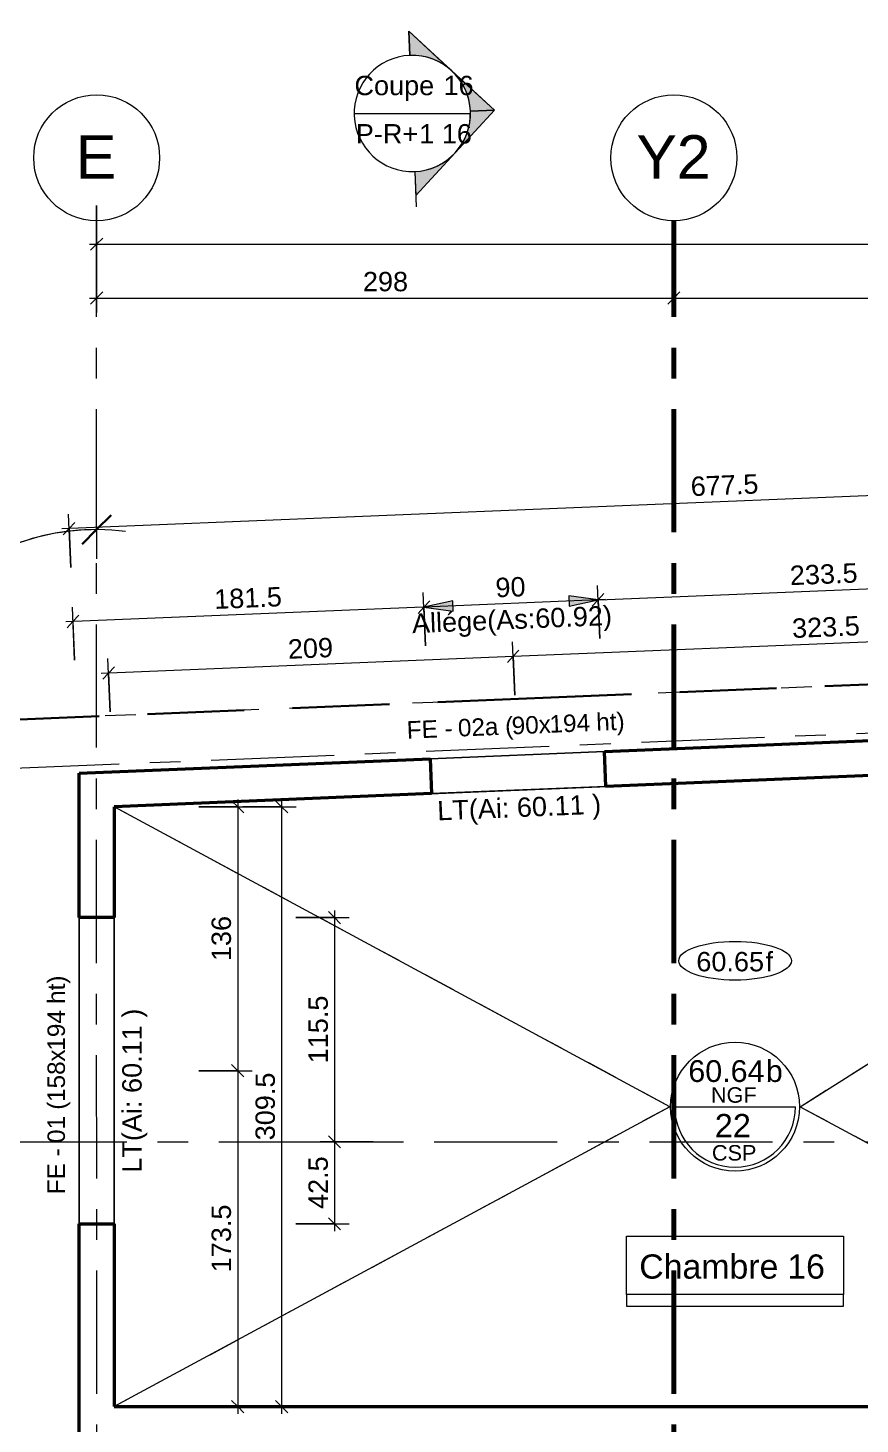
# Model space of a CAD drawing. Header units: metres. Extents: x 399 to 3028, y -427 to 863.
# Drawn here: x 433.79 to 438.08, y -386.38 to -379.18 of the extents above; entities that cross this region are included whole.
import ezdxf

# ---------------------------------------------------------------- set-up
doc = ezdxf.new("R2010")
doc.units = ezdxf.units.M
for name, pattern in [('Double tiret', [2.75, 1, -0.25, 0.5, -0.25, 0.5, -0.25]), ('Ligne de quadrillage', [1.11125, 0.635, -0.15875, 0.15875, -0.15875]), ('Tiret', [0.3175, 0.15875, -0.15875])]:
    doc.linetypes.add(name, pattern=pattern)
for name, color, linetype, lineweight in [('A-ANNO-DIMS', 211, 'Continuous', 9), ('A-ANNO-DIMS-50', 211, 'Continuous', 9), ('A-DETL', 90, 'Continuous', 18), ('A-DETL-GENF', 92, 'Continuous', 18), ('A-FLOR', 192, 'Continuous', 18), ('A-GLAZ-IDEN', 152, 'Continuous', 18), ('A-WALL', 113, 'Continuous', 18), ('G-ANNO-DIMS', 111, 'Continuous', 9), ('G-ANNO-SYMB', 111, 'Continuous', 9), ('G-ANNO-TEXT', 231, 'Continuous', 9), ('L-SITE', 91, 'Double tiret', 35), ('S-FLOR-SYMB', 171, 'Continuous', 9), ('S-GRID', 1, 'Continuous', 9), ('S-GRID-IDEN', 1, 'Continuous', 9)]:
    doc.layers.add(name, color=color, linetype=linetype, lineweight=lineweight)
doc.styles.add('Arial', font='arial.ttf', dxfattribs={"height": 0.1})
doc.styles.add('Arial_10', font='arial.ttf', dxfattribs={"height": 0.12})
doc.styles.add('Arial_11', font='arial.ttf', dxfattribs={"height": 0.125})
doc.styles.add('Arial_12', font='arial.ttf', dxfattribs={"height": 0.15})
doc.styles.add('Arial_6', font='arial.ttf', dxfattribs={"height": 0.09})
doc.styles.add('Arial_7', font='arial.ttf', dxfattribs={"height": 0.225})
doc.styles.add('Arial_8', font='arial.ttf', dxfattribs={"height": 0.0016})
doc.styles.add('Arial_9', font='arial.ttf', dxfattribs={"height": 0.1125})
doc.dimstyles.new('AES-_COTATION_1_50', dxfattribs={"dimscale": 0.3048, "dimtxt": 0.102026, "dimasz": 0.205052, "dimexe": 0.246063, "dimexo": 0.0625, "dimgap": 0.016404, "dimtad": 1, "dimdec": 1, "dimlfac": 100, "dimrnd": 0.5, "dimdsep": 46, "dimtxsty": 'Arial', "dimblk1": 'OBLIQUE', "dimblk2": 'OBLIQUE', "dimsah": 1, "dimcen": 0.09, "dimdle": 0.123031, "dimazin": 0, "dimtfac": 1, "dimtdec": 4, "dimtix": 1, "dimtmove": 0, "dimatfit": 3, "dimfxl": 0.656168, "dimfxlon": 1, "dimtvp": 1, "dimtolj": 1, "dimtzin": 0, "dimarcsym": 2})
doc.dimstyles.new('AES-_COTATION_1_50_2', dxfattribs={"dimscale": 0.3048, "dimtxt": 0.102026, "dimasz": 0.205052, "dimexe": 0.246063, "dimexo": 0.0625, "dimgap": 0.016404, "dimtad": 1, "dimdec": 1, "dimlfac": 100, "dimrnd": 0.5, "dimdsep": 46, "dimtxsty": 'Arial', "dimblk1": 'OBLIQUE', "dimblk2": 'OBLIQUE', "dimsah": 1, "dimcen": 0.09, "dimdle": 0.123031, "dimazin": 0, "dimtfac": 1, "dimtdec": 4, "dimtix": 1, "dimtmove": 0, "dimatfit": 3, "dimfxl": 0.656168, "dimfxlon": 1, "dimtvp": 1, "dimtolj": 1, "dimtzin": 0, "dimarcsym": 2})
doc.dimstyles.new('AES-_COTATION_1_50_3', dxfattribs={"dimscale": 0.3048, "dimtxt": 0.102026, "dimasz": 0.205052, "dimexe": 0.246063, "dimexo": 0.0625, "dimgap": 0.016404, "dimtad": 1, "dimdec": 1, "dimlfac": 100, "dimrnd": 0.5, "dimdsep": 46, "dimtxsty": 'Arial', "dimblk1": 'OBLIQUE', "dimblk2": 'OBLIQUE', "dimsah": 1, "dimcen": 0.09, "dimdle": 0.123031, "dimazin": 0, "dimtfac": 1, "dimtdec": 4, "dimtix": 1, "dimtmove": 0, "dimatfit": 3, "dimfxl": 0.656168, "dimfxlon": 1, "dimtvp": 1, "dimtolj": 1, "dimtzin": 0, "dimarcsym": 2})
doc.dimstyles.new('AES-_COTATION_Allège_1_50', dxfattribs={"dimscale": 0.3048, "dimtxt": 0.102026, "dimasz": 0.492126, "dimexe": 0.246063, "dimexo": 0.0625, "dimgap": 0.016404, "dimtad": 1, "dimdec": 1, "dimlfac": 100, "dimrnd": 0.5, "dimdsep": 46, "dimtxsty": 'Arial', "dimsah": 1, "dimcen": 0.09, "dimdle": 0.123031, "dimazin": 0, "dimtfac": 1, "dimtdec": 4, "dimtix": 1, "dimtmove": 0, "dimatfit": 3, "dimfxl": 0.656168, "dimfxlon": 1, "dimtvp": 1, "dimtolj": 1, "dimtzin": 0, "dimarcsym": 2})
doc.dimstyles.new('Angular_-_3mm_Arial_9', dxfattribs={"dimscale": 0.3048, "dimtxt": 0.153039, "dimasz": 0.492126, "dimexe": 0.492126, "dimexo": 0.328084, "dimgap": 0.287073, "dimtad": 1, "dimrnd": 0.01, "dimzin": 0, "dimdsep": 46, "dimtxsty": 'Arial_12', "dimblk1": 'OBLIQUE', "dimblk2": 'OBLIQUE', "dimsah": 1, "dimcen": 0.09, "dimdle": 0.492126, "dimadec": 1, "dimazin": 0, "dimtfac": 1, "dimtdec": 4, "dimtix": 1, "dimtmove": 0, "dimatfit": 3, "dimfxl": 1, "dimtvp": 1, "dimtfill": 1, "dimtolj": 1, "dimtzin": 0, "dimarcsym": 2})

# ---------------------------------------------------------------- blocks, each defined once
blk = doc.blocks.new('Family - ___-883270-AES_EXE_BET_TZ_R_1_COF_0100-Plan coffrage PH R_1 Diffusion')
at = {"layer": 'A-DETL', "linetype": 'Tiret'}
blk.add_line((506.4718, -331.0937), (441.0484, -340.5755), dxfattribs=at)
at = {"layer": 'L-SITE'}
blk.add_line((506.4718, -331.0937), (441.0484, -340.5755), dxfattribs=at)
blk = doc.blocks.new('Quadrillage - M_Extrémité de la ligne de quadrillage - Cercle-214440-AES_EXE_BET_TZ_R_1_COF_0100-Plan coffrage PH R_1 Diffusion')
at = {"layer": 'S-GRID-IDEN'}
blk.add_circle((0, 0), 0.0065, dxfattribs=at)
blk = doc.blocks.new('AES-Etiquette Dalle CSP brut vide - Dalle bidirectionnelle-1792959-AES_EXE_BET_TZ_R_1_COF_0100-Plan coffrage PH R_1 Diffusion')
at = {"layer": 'S-FLOR-SYMB'}
blk.add_line((-0.00624, 0), (0.00624, 0), dxfattribs=at)
blk.add_circle((0, 0), 0.00665, dxfattribs=at)
blk.add_arc((0, 0), 0.00624, 180, 360, dxfattribs=at)
at = {"layer": 'S-FLOR-SYMB', "char_height": 0.0016, "attachment_point": 1, "style": 'Arial_8'}
for s, insert, width in [('NGF', (-0.00249, 0.00201), 0.0058523), ('CSP', (-0.00239, -0.00396), 0.005692)]:
    blk.add_mtext(s, dxfattribs=dict(at, insert=insert, width=width))
blk = doc.blocks.new('DIMBLOCK100-AES_EXE_BET_TZ_R_1_COF_0100-Plan coffrage PH R_1 Diffusion')
at = {"layer": 'A-ANNO-DIMS-50', "transparency": 16777216}
for p, q in [((434.6685, -383.1988), (434.9435, -383.1988)), ((434.8685, -383.1988), (434.6685, -383.1988)), ((434.8685, -383.1988), (434.8373, -383.1675)), ((434.8685, -383.1613), (434.8685, -384.5608)), ((434.8685, -383.1988), (434.8998, -383.23)), ((434.6685, -384.5608), (434.9435, -384.5608)), ((434.8685, -384.5608), (434.6685, -384.5608)), ((434.8685, -384.5608), (434.8373, -384.5295)), ((434.8685, -384.5608), (434.8998, -384.592))]:
    blk.add_line(p, q, dxfattribs=at)
at = {"layer": 'A-ANNO-DIMS-50', "color": 0, "transparency": 16777216, "insert": (434.7337, -383.9951), "char_height": 0.1, "width": 0.276883, "attachment_point": 1, "rotation": 90, "line_spacing_factor": 0.941778, "style": 'Arial'}
blk.add_mtext('136', dxfattribs=at)
blk = doc.blocks.new('_Oblique')
at = {"color": 0, "linetype": 'ByBlock', "lineweight": -2}
blk.add_line((-0.5, -0.5), (0.5, 0.5), dxfattribs=at)
blk = doc.blocks.new('DIMBLOCK101-AES_EXE_BET_TZ_R_1_COF_0100-Plan coffrage PH R_1 Diffusion')
at = {"layer": 'A-ANNO-DIMS-50', "transparency": 16777216}
for p, q in [((434.6685, -384.5608), (434.9435, -384.5608)), ((434.8685, -384.5608), (434.6685, -384.5608)), ((434.8685, -384.5608), (434.8373, -384.5295)), ((434.8685, -384.5608), (434.8686, -386.3318)), ((434.8685, -384.5608), (434.8998, -384.592)), ((435.0686, -386.2943), (434.7936, -386.2943)), ((434.8686, -386.2943), (434.8373, -386.263)), ((434.8686, -386.2943), (434.8998, -386.3255)), ((434.8686, -386.2943), (435.0686, -386.2943))]:
    blk.add_line(p, q, dxfattribs=at)
at = {"layer": 'A-ANNO-DIMS-50', "color": 0, "transparency": 16777216, "insert": (434.7337, -385.601), "char_height": 0.1, "width": 0.416266, "attachment_point": 1, "rotation": 90, "line_spacing_factor": 0.941778, "style": 'Arial'}
blk.add_mtext('173.5', dxfattribs=at)
blk = doc.blocks.new('DIMBLOCK125-AES_EXE_BET_TZ_R_1_COF_0100-Plan coffrage PH R_1 Diffusion')
at = {"layer": 'A-ANNO-DIMS-50', "transparency": 16777216}
for p, q in [((436.2986, -382.6222), (436.2872, -382.3474)), ((436.2903, -382.4223), (436.3203, -382.3898)), ((434.1646, -382.5101), (436.2903, -382.4223)), ((434.2103, -382.7084), (434.199, -382.4336)), ((434.2021, -382.5086), (434.232, -382.476)), ((436.2903, -382.4223), (436.2604, -382.4549)), ((436.2903, -382.4223), (436.2986, -382.6222)), ((434.2021, -382.5086), (434.1721, -382.5411)), ((434.2021, -382.5086), (434.2103, -382.7084))]:
    blk.add_line(p, q, dxfattribs=at)
at = {"layer": 'A-ANNO-DIMS-50', "color": 0, "transparency": 16777216, "insert": (435.1254, -382.3355), "char_height": 0.1, "width": 0.276883, "attachment_point": 1, "rotation": 2.36405, "line_spacing_factor": 0.941778, "style": 'Arial'}
blk.add_mtext('209', dxfattribs=at)
blk = doc.blocks.new('DIMBLOCK126-AES_EXE_BET_TZ_R_1_COF_0100-Plan coffrage PH R_1 Diffusion')
at = {"layer": 'A-ANNO-DIMS-50', "transparency": 16777216}
for p, q in [((439.5308, -382.4887), (439.5194, -382.214)), ((439.5225, -382.2889), (439.5525, -382.2564)), ((436.2903, -382.4223), (439.5225, -382.2889)), ((439.5225, -382.2889), (439.4926, -382.3214)), ((439.5225, -382.2889), (439.5308, -382.4887)), ((436.2986, -382.6222), (436.2872, -382.3474)), ((436.2903, -382.4223), (436.3203, -382.3898)), ((436.2903, -382.4223), (436.2604, -382.4549)), ((436.2903, -382.4223), (436.2986, -382.6222))]:
    blk.add_line(p, q, dxfattribs=at)
at = {"layer": 'A-ANNO-DIMS-50', "color": 0, "transparency": 16777216, "insert": (437.7276, -382.2281), "char_height": 0.1, "width": 0.416266, "attachment_point": 1, "rotation": 2.36405, "line_spacing_factor": 0.941778, "style": 'Arial'}
blk.add_mtext('323.5', dxfattribs=at)
blk = doc.blocks.new('DIMBLOCK138-AES_EXE_BET_TZ_R_1_COF_0100-Plan coffrage PH R_1 Diffusion')
at = {"layer": 'A-ANNO-DIMS-50', "transparency": 16777216}
for p, q in [((434.8952, -383.1988), (435.1702, -383.1988)), ((435.0952, -383.1988), (434.8952, -383.1988)), ((435.0952, -383.1988), (435.064, -383.1675)), ((435.0952, -383.1613), (435.0953, -386.3318)), ((435.0952, -383.1988), (435.1265, -383.23)), ((435.2953, -386.2943), (435.0203, -386.2943)), ((435.0953, -386.2943), (435.064, -386.263)), ((435.0953, -386.2943), (435.1265, -386.3255)), ((435.0953, -386.2943), (435.2953, -386.2943))]:
    blk.add_line(p, q, dxfattribs=at)
at = {"layer": 'A-ANNO-DIMS-50', "color": 0, "transparency": 16777216, "insert": (434.9604, -384.92), "char_height": 0.1, "width": 0.416266, "attachment_point": 1, "rotation": 90, "line_spacing_factor": 0.941778, "style": 'Arial'}
blk.add_mtext('309.5', dxfattribs=at)
blk = doc.blocks.new('DIMBLOCK303-AES_EXE_BET_TZ_R_1_COF_0100-Plan coffrage PH R_1 Diffusion')
at = {"layer": 'A-ANNO-DIMS-50', "transparency": 16777216}
for p, q in [((434.1405, -380.3735), (434.1405, -380.6485)), ((434.1405, -380.5735), (434.1405, -380.3735)), ((437.1197, -380.3734), (437.1197, -380.6484)), ((437.1197, -380.5734), (437.1197, -380.3734)), ((434.1405, -380.5735), (434.1717, -380.5422)), ((437.1197, -380.5734), (437.151, -380.5422)), ((434.103, -380.5735), (437.1197, -380.5734)), ((434.1405, -380.5735), (434.1092, -380.6047)), ((437.1197, -380.5734), (437.0885, -380.6047))]:
    blk.add_line(p, q, dxfattribs=at)
at = {"layer": 'A-ANNO-DIMS-50', "color": 0, "transparency": 16777216, "insert": (435.5147, -380.4386), "char_height": 0.1, "width": 0.276883, "attachment_point": 1, "rotation": 0.00085, "line_spacing_factor": 0.941778, "style": 'Arial'}
blk.add_mtext('298', dxfattribs=at)
blk = doc.blocks.new('DIMBLOCK304-AES_EXE_BET_TZ_R_1_COF_0100-Plan coffrage PH R_1 Diffusion')
at = {"layer": 'A-ANNO-DIMS-50', "transparency": 16777216}
for p, q in [((437.1197, -380.3734), (437.1197, -380.6484)), ((437.1197, -380.5734), (437.1197, -380.3734)), ((440.7305, -380.3734), (440.7305, -380.6484)), ((440.7305, -380.5734), (440.7305, -380.3734)), ((437.1197, -380.5734), (437.151, -380.5422)), ((440.7305, -380.5734), (440.7617, -380.5421)), ((437.1197, -380.5734), (437.0885, -380.6047)), ((437.1197, -380.5734), (440.7305, -380.5734)), ((440.7305, -380.5734), (440.6992, -380.6046))]:
    blk.add_line(p, q, dxfattribs=at)
at = {"layer": 'A-ANNO-DIMS-50', "color": 0, "transparency": 16777216, "insert": (438.8097, -380.4386), "char_height": 0.1, "width": 0.276883, "attachment_point": 1, "rotation": 0.00085, "line_spacing_factor": 0.941778, "style": 'Arial'}
blk.add_mtext('361', dxfattribs=at)
blk = doc.blocks.new('DIMBLOCK309-AES_EXE_BET_TZ_R_1_COF_0100-Plan coffrage PH R_1 Diffusion')
at = {"layer": 'A-ANNO-DIMS-50', "transparency": 16777216}
for p, q in [((434.1405, -380.0961), (434.1405, -380.3711)), ((434.1405, -380.2961), (434.1405, -380.0961)), ((467.4808, -380.0956), (467.4808, -380.3706)), ((467.4808, -380.2956), (467.4808, -380.0956)), ((434.103, -380.2961), (467.5183, -380.2956)), ((434.1405, -380.2961), (434.1092, -380.3274)), ((434.1405, -380.2961), (434.1717, -380.2649)), ((467.4808, -380.2956), (467.4495, -380.3269)), ((467.4808, -380.2956), (467.512, -380.2644))]:
    blk.add_line(p, q, dxfattribs=at)
at = {"layer": 'A-ANNO-DIMS-50', "color": 0, "transparency": 16777216, "insert": (450.6568, -380.1611), "char_height": 0.1, "width": 0.369177, "attachment_point": 1, "rotation": 0.00085, "line_spacing_factor": 0.941778, "style": 'Arial'}
blk.add_mtext('3334', dxfattribs=at)
blk = doc.blocks.new('Coupe - M_Section Head - Filled-24181-AES_EXE_BET_TZ_R_1_COF_0100-Plan coffrage PH R_1 Diffusion')
at = {"layer": 'G-ANNO-SYMB'}
h = blk.add_hatch(color=256, dxfattribs=at)
edge = h.paths.add_edge_path()
edge.add_line((-0.006, 0.00849), (-0.006, 0.006))
edge.add_arc((-0.006, 0), 0.006, 90, 135)
edge.add_line((-0.01024, 0.00424), (-0.006, 0.00849))
h = blk.add_hatch(color=256, dxfattribs=at)
edge = h.paths.add_edge_path()
edge.add_line((-0.006, 0.00849), (-0.00176, 0.00424))
edge.add_arc((-0.006, 0), 0.006, 45, 90)
edge.add_line((-0.006, 0.006), (-0.006, 0.00849))
h = blk.add_hatch(color=256, dxfattribs=at)
edge = h.paths.add_edge_path()
edge.add_line((-0.01449, 0), (-0.01024, 0.00424))
edge.add_arc((-0.006, 0), 0.006, 135, 180)
edge.add_line((-0.012, 0), (-0.01449, 0))
h = blk.add_hatch(color=256, dxfattribs=at)
edge = h.paths.add_edge_path()
edge.add_line((0.00249, 0), (0, 0))
edge.add_arc((-0.006, 0), 0.006, 360, 405)
edge.add_line((-0.00176, 0.00424), (0.00249, 0))
at = {"layer": 'G-ANNO-SYMB', "lineweight": 18}
for p, q in [((-0.006, 0.00849), (-0.01449, 0)), ((-0.006, 0.00849), (-0.01024, 0.00424)), ((-0.006, 0.00849), (0.00249, 0)), ((-0.006, 0.006), (-0.006, 0.00849)), ((-0.006, 0.00849), (-0.006, 0.006)), ((-0.00176, 0.00424), (-0.006, 0.00849)), ((-0.01024, 0.00424), (-0.01449, 0)), ((0.00249, 0), (-0.00176, 0.00424)), ((-0.01449, 0), (-0.012, 0)), ((0, 0), (0.00249, 0)), ((-0.012, 0), (-0.01449, 0)), ((0, 0), (0.00249, 0))]:
    blk.add_line(p, q, dxfattribs=at)
for start, end in [(360, 180), (90, 135), (45, 90), (135, 180), (360, 45), (180, 360)]:
    blk.add_arc((-0.006, 0), 0.006, start, end, dxfattribs=at)
blk = doc.blocks.new('DIMBLOCK413-AES_EXE_BET_TZ_R_1_COF_0100-Plan coffrage PH R_1 Diffusion')
at = {"layer": 'A-ANNO-DIMS-50', "transparency": 16777216}
for p, q in [((435.8377, -382.3682), (435.8264, -382.0934)), ((435.8669, -382.1668), (433.9807, -382.2447)), ((434.0264, -382.443), (434.0151, -382.1682)), ((435.8294, -382.1684), (435.7995, -382.2009)), ((435.8294, -382.1684), (435.8594, -382.1359)), ((435.8294, -382.1684), (435.8377, -382.3682)), ((434.0182, -382.2431), (433.9882, -382.2757)), ((434.0182, -382.2431), (434.0481, -382.2106)), ((434.0182, -382.2431), (434.0264, -382.443))]:
    blk.add_line(p, q, dxfattribs=at)
at = {"layer": 'A-ANNO-DIMS-50', "color": 0, "transparency": 16777216, "insert": (434.745, -382.0782), "char_height": 0.1, "width": 0.416266, "attachment_point": 1, "rotation": 2.36405, "line_spacing_factor": 0.941778, "style": 'Arial'}
blk.add_mtext('181.5', dxfattribs=at)
blk = doc.blocks.new('DIMBLOCK414-AES_EXE_BET_TZ_R_1_COF_0100-Plan coffrage PH R_1 Diffusion')
at = {"layer": 'A-ANNO-DIMS-50', "transparency": 16777216}
for points in [[(436.7287, -382.1312), (436.5777, -382.111), (436.5799, -382.1639)], [(435.8294, -382.1684), (435.9804, -382.1886), (435.9782, -382.1358)]]:
    blk.add_hatch(color=256, dxfattribs=at).paths.add_polyline_path(points)
for p, q in [((435.8377, -382.3682), (435.8264, -382.0934)), ((436.7287, -382.1312), (436.5777, -382.111)), ((436.5777, -382.111), (436.5799, -382.1639)), ((436.7369, -382.3311), (436.7256, -382.0563)), ((436.7662, -382.1297), (435.792, -382.1699)), ((435.9782, -382.1358), (435.8294, -382.1684)), ((435.8294, -382.1684), (435.9804, -382.1886)), ((435.8294, -382.1684), (435.8377, -382.3682)), ((435.9804, -382.1886), (435.9782, -382.1358)), ((436.5799, -382.1639), (436.7287, -382.1312)), ((436.7287, -382.1312), (436.7369, -382.3311))]:
    blk.add_line(p, q, dxfattribs=at)
at = {"layer": 'A-ANNO-DIMS-50', "color": 0, "transparency": 16777216, "char_height": 0.1, "attachment_point": 1, "rotation": 2.36405, "line_spacing_factor": 0.941778, "style": 'Arial'}
for s, insert, width in [('90', (436.1967, -382.0183), 0.184588), ('Allége(As:60.92)', (435.766, -382.2032), 1.235613)]:
    blk.add_mtext(s, dxfattribs=dict(at, insert=insert, width=width))
blk = doc.blocks.new('DIMBLOCK415-AES_EXE_BET_TZ_R_1_COF_0100-Plan coffrage PH R_1 Diffusion')
at = {"layer": 'A-ANNO-DIMS-50', "transparency": 16777216}
for p, q in [((439.0699, -382.2348), (439.0586, -381.96)), ((436.6912, -382.1328), (439.0991, -382.0334)), ((439.0617, -382.0349), (439.0317, -382.0674)), ((439.0617, -382.0349), (439.0916, -382.0024)), ((439.0617, -382.0349), (439.0699, -382.2348)), ((436.7369, -382.3311), (436.7256, -382.0563)), ((436.7287, -382.1312), (436.7586, -382.0987)), ((436.7287, -382.1312), (436.6987, -382.1638)), ((436.7287, -382.1312), (436.7369, -382.3311))]:
    blk.add_line(p, q, dxfattribs=at)
at = {"layer": 'A-ANNO-DIMS-50', "color": 0, "transparency": 16777216, "insert": (437.7163, -381.9555), "char_height": 0.1, "width": 0.416266, "attachment_point": 1, "rotation": 2.36405, "line_spacing_factor": 0.941778, "style": 'Arial'}
blk.add_mtext('233.5', dxfattribs=at)
blk = doc.blocks.new('DIMBLOCK610-AES_EXE_BET_TZ_R_1_COF_0100-Plan coffrage PH R_1 Diffusion')
at = {"layer": 'A-ANNO-DIMS-50', "transparency": 16777216}
for p, q in [((440.7766, -381.6839), (440.7653, -381.4091)), ((440.7684, -381.484), (440.7983, -381.4515)), ((440.8058, -381.4825), (433.9609, -381.7651)), ((440.7684, -381.484), (440.7384, -381.5166)), ((440.7684, -381.484), (440.7766, -381.6839)), ((434.0066, -381.9634), (433.9953, -381.6886)), ((433.9984, -381.7635), (433.9684, -381.796)), ((433.9984, -381.7635), (434.0283, -381.731)), ((433.9984, -381.7635), (434.0066, -381.9634))]:
    blk.add_line(p, q, dxfattribs=at)
at = {"layer": 'A-ANNO-DIMS-50', "color": 0, "transparency": 16777216, "insert": (437.2045, -381.4962), "char_height": 0.1, "width": 0.416266, "attachment_point": 1, "rotation": 2.36405, "line_spacing_factor": 0.941778, "style": 'Arial'}
blk.add_mtext('677.5', dxfattribs=at)
blk = doc.blocks.new('DIMBLOCK835-AES_EXE_BET_TZ_R_1_COF_0100-Plan coffrage PH R_1 Diffusion')
at = {"layer": 'A-ANNO-DIMS-50', "transparency": 16777216}
for p, q in [((435.1685, -383.7708), (435.4435, -383.7708)), ((435.3685, -383.7708), (435.1685, -383.7708)), ((435.3685, -383.7708), (435.3373, -383.7395)), ((435.3685, -383.7333), (435.3685, -384.928)), ((435.3685, -383.7708), (435.3998, -383.802)), ((435.5685, -384.9279), (435.2935, -384.928)), ((435.3685, -384.928), (435.3373, -384.8967)), ((435.3685, -384.928), (435.5685, -384.9279)), ((435.3685, -384.928), (435.3998, -384.9592))]:
    blk.add_line(p, q, dxfattribs=at)
at = {"layer": 'A-ANNO-DIMS-50', "color": 0, "transparency": 16777216, "insert": (435.2337, -384.5228), "char_height": 0.1, "width": 0.416266, "attachment_point": 1, "rotation": 90, "line_spacing_factor": 0.941778, "style": 'Arial'}
blk.add_mtext('115.5', dxfattribs=at)
blk = doc.blocks.new('DIMBLOCK836-AES_EXE_BET_TZ_R_1_COF_0100-Plan coffrage PH R_1 Diffusion')
at = {"layer": 'A-ANNO-DIMS-50', "transparency": 16777216}
for p, q in [((435.5685, -384.9279), (435.2935, -384.928)), ((435.3685, -384.928), (435.3373, -384.8967)), ((435.3685, -384.928), (435.5685, -384.9279)), ((435.3685, -384.928), (435.3685, -385.3883)), ((435.3685, -384.928), (435.3998, -384.9592)), ((435.1685, -385.3508), (435.4435, -385.3508)), ((435.3685, -385.3508), (435.1685, -385.3508)), ((435.3685, -385.3508), (435.3373, -385.3195)), ((435.3685, -385.3508), (435.3998, -385.382))]:
    blk.add_line(p, q, dxfattribs=at)
at = {"layer": 'A-ANNO-DIMS-50', "color": 0, "transparency": 16777216, "insert": (435.2337, -385.2744), "char_height": 0.1, "width": 0.323972, "attachment_point": 1, "rotation": 90, "line_spacing_factor": 0.941778, "style": 'Arial'}
blk.add_mtext('42.5', dxfattribs=at)
blk = doc.blocks.new('DIMBLOCK874-AES_EXE_BET_TZ_R_1_COF_0100-Plan coffrage PH R_1 Diffusion')
at = {"layer": 'A-ANNO-DIMS-50', "transparency": 16777216}
for p, q in [((434.1405, -381.7687), (434.1405, -381.5687)), ((434.1405, -381.7687), (434.1405, -381.7687)), ((434.1405, -381.7687), (434.1405, -381.9187)), ((432.9279, -383.0323), (432.7281, -383.0406)), ((432.9279, -383.0323), (433.0778, -383.0262))]:
    blk.add_line(p, q, dxfattribs=at)
at = {"layer": 'A-ANNO-DIMS-50', "lineweight": 35, "transparency": 16777216}
for p, q in [((434.1405, -381.7687), (434.2155, -381.6937)), ((434.1405, -381.7687), (434.0655, -381.8437)), ((432.9279, -383.0323), (432.8499, -382.9605)), ((432.9279, -383.0323), (433.0059, -383.1042))]:
    blk.add_line(p, q, dxfattribs=at)
at = {"layer": 'A-ANNO-DIMS-50', "transparency": 16777216}
for start, end in [(90.00085, 182.36405), (82.91926, 189.44564)]:
    blk.add_arc((434.1405, -382.9823), 1.2136, start, end, dxfattribs=at)
at = {"layer": 'A-ANNO-DIMS-50', "color": 0, "transparency": 16777216, "insert": (432.8916, -382.1233), "char_height": 0.15, "width": 0.587669, "attachment_point": 1, "rotation": 46.18245, "line_spacing_factor": 0.941778, "style": 'Arial_12', "bg_fill": 3, "box_fill_scale": 1.25, "bg_fill_color": 256, "bg_fill_true_color": 13158600, "bg_fill_transparency": 0}
blk.add_mtext('92.4°', dxfattribs=at)

msp = doc.modelspace()

# ---------------------------------------------------------------- linework, layer by layer
at = {"layer": 'A-DETL', "color": 51}
for p, q in [((437.7718, -384.7465), (440.6405, -382.9341)), ((437.0994, -384.7465), (434.2305, -383.1988)), ((437.0994, -384.7465), (434.2305, -386.2943)), ((437.7718, -384.7465), (440.6405, -386.2942))]:
    msp.add_line(p, q, dxfattribs=at)
at = {"layer": 'A-DETL', "linetype": 'Tiret'}
for p, q in [((437.7718, -384.7465), (440.6405, -382.9341)), ((437.0994, -384.7465), (434.2305, -383.1988)), ((437.0994, -384.7465), (434.2305, -386.2943)), ((437.7718, -384.7465), (440.6405, -386.2942))]:
    msp.add_line(p, q, dxfattribs=at)
at = {"layer": 'A-DETL'}
for p, q in [((436.8756, -385.415), (437.9956, -385.415)), ((436.8756, -385.715), (436.8756, -385.415)), ((437.9956, -385.415), (437.9956, -385.715)), ((437.9956, -385.715), (436.8756, -385.715)), ((436.8756, -385.715), (436.8756, -385.775)), ((437.9956, -385.715), (436.8756, -385.715)), ((437.9956, -385.775), (437.9956, -385.715)), ((436.8756, -385.775), (437.9956, -385.775))]:
    msp.add_line(p, q, dxfattribs=at)
at = {"layer": 'A-DETL', "color": 51}
msp.add_ellipse((437.4356, -383.9933), major_axis=(-0.2909, 0), ratio=0.343791, dxfattribs=at)
at = {"layer": 'A-DETL-GENF', "linetype": 'Tiret'}
for p, q in [((437.9956, -385.715), (436.8756, -385.715)), ((436.8756, -385.715), (436.8756, -385.775)), ((437.9956, -385.775), (437.9956, -385.715)), ((436.8756, -385.775), (437.9956, -385.775))]:
    msp.add_line(p, q, dxfattribs=at)
at = {"layer": 'A-FLOR', "color": 31, "lineweight": 25}
for p, q in [((434.2305, -383.1987), (440.6405, -382.9341)), ((434.2305, -386.2943), (434.2305, -383.1987)), ((439.9144, -386.2942), (434.2305, -386.2943))]:
    msp.add_line(p, q, dxfattribs=at)
at = {"layer": 'A-WALL', "color": 2, "lineweight": 50}
for p, q in [((436.761, -382.9141), (439.094, -382.8178)), ((436.7684, -383.094), (436.761, -382.9141)), ((434.0505, -383.026), (435.8618, -382.9513)), ((435.8618, -382.9513), (435.8692, -383.1311)), ((434.0505, -383.2062), (434.0505, -383.026)), ((439.1014, -382.9977), (436.7684, -383.094)), ((435.8692, -383.1311), (434.2305, -383.1987)), ((434.0505, -383.7708), (434.0505, -383.2062)), ((434.2305, -383.1987), (434.2305, -383.7708)), ((434.2305, -383.7708), (434.0505, -383.7708)), ((434.0506, -387.0052), (434.0505, -385.3508)), ((434.0505, -385.3508), (434.2305, -385.3508)), ((434.2305, -385.3508), (434.2305, -386.2943)), ((434.2305, -386.2943), (440.6405, -386.2942))]:
    msp.add_line(p, q, dxfattribs=at)
at = {"layer": 'A-WALL', "color": 3, "lineweight": 25}
for p, q in [((436.761, -382.9141), (435.8618, -382.9513)), ((435.8692, -383.1311), (436.7684, -383.094)), ((434.0505, -383.7708), (434.0505, -385.3508)), ((434.2305, -385.3508), (434.2305, -383.7708))]:
    msp.add_line(p, q, dxfattribs=at)
at = {"layer": 'G-ANNO-SYMB', "lineweight": 18}
msp.add_line((435.4697, -379.6211), (436.0697, -379.6211), dxfattribs=at)
at = {"layer": 'G-ANNO-SYMB'}
msp.add_line((435.7821, -379.9209), (435.7896, -380.1032), dxfattribs=at)
at = {"layer": 'S-GRID', "linetype": 'Ligne de quadrillage'}
for p, q in [((434.1411, -424.01), (434.1405, -380.1746)), ((402.5329, -384.2872), (470.4951, -381.4814)), ((402.5455, -384.928), (470.4951, -384.928))]:
    msp.add_line(p, q, dxfattribs=at)
at = {"layer": 'S-GRID', "linetype": 'Ligne de quadrillage', "lineweight": 100}
msp.add_line((437.1204, -424.01), (437.1197, -380.1745), dxfattribs=at)

# ---------------------------------------------------------------- block references
at = {"layer": 'G-ANNO-SYMB', "lineweight": 18, "xscale": 49.99999999999996, "yscale": 49.99999999999996, "zscale": 49.99999999999996, "rotation": 272.3640504713604}
msp.add_blockref('Coupe - M_Section Head - Filled-24181-AES_EXE_BET_TZ_R_1_COF_0100-Plan coffrage PH R_1 Diffusion', (435.7821, -379.9209), dxfattribs=at)
at = {"layer": 'L-SITE', "linetype": 'Tiret', "lineweight": 18, "rotation": 354.117617010805}
msp.add_blockref('Family - ___-883270-AES_EXE_BET_TZ_R_1_COF_0100-Plan coffrage PH R_1 Diffusion', (0, 0), dxfattribs=at)
at = {"layer": 'S-FLOR-SYMB', "xscale": 49.99999999999996, "yscale": 49.99999999999996, "zscale": 49.99999999999996}
msp.add_blockref('AES-Etiquette Dalle CSP brut vide - Dalle bidirectionnelle-1792959-AES_EXE_BET_TZ_R_1_COF_0100-Plan coffrage PH R_1 Diffusion', (437.4356, -384.7465), dxfattribs=at)
at = {"layer": 'S-GRID-IDEN', "xscale": 49.99999999999997, "yscale": 49.99999999999997, "zscale": 49.99999999999997, "rotation": 0.0008506628041165915}
for p in [(434.1405, -379.8496), (437.1197, -379.8495)]:
    msp.add_blockref('Quadrillage - M_Extrémité de la ligne de quadrillage - Cercle-214440-AES_EXE_BET_TZ_R_1_COF_0100-Plan coffrage PH R_1 Diffusion', p, dxfattribs=at)

# ---------------------------------------------------------------- texts
at = {"layer": 'A-GLAZ-IDEN', "lineweight": 9, "char_height": 0.09, "attachment_point": 1, "style": 'Arial_6'}
for s, insert, width, rotation in [('FE - ', (435.7388, -382.7577), 0.320675, 2.36405), ('02', (436.0031, -382.7467), 0.168354, 2.36405), ('a (', (436.1419, -382.741), 0.168354, 2.36405), ('90', (436.2807, -382.7353), 0.168354, 2.36405), ('\\fArial|b0|i0|c178|p34|;x', (436.4195, -382.7296), 0.068143, 2.36405), ('194 ', (436.4756, -382.7272), 0.292616, 2.36405), ('ht)', (436.7169, -382.7173), 0.172363, 2.36405), ('ht)', (433.8868, -384.2163), 0.172363, 90), ('194 ', (433.8868, -384.4577), 0.292616, 90), ('\\fArial|b0|i0|c178|p34|;x', (433.8868, -384.5139), 0.068143, 90), ('158', (433.8868, -384.7223), 0.252532, 90), ('\\fArial|b0|i0|c178|p34|;(', (433.8868, -384.762), 0.048101, 90), ('01 ', (433.8868, -384.934), 0.208439, 90), ('FE - ', (433.8868, -385.1985), 0.320675, 90)]:
    msp.add_mtext(s, dxfattribs=dict(at, insert=insert, width=width, rotation=rotation))
at = {"layer": 'G-ANNO-DIMS', "char_height": 0.1, "width": 1.011239, "attachment_point": 1, "line_spacing_factor": 0.941778, "style": 'Arial'}
for insert, rotation in [((435.8963, -383.1693), 2.36405), ((434.2726, -385.087), 90)]:
    msp.add_mtext('LT(Ai: 60.11 )', dxfattribs=dict(at, insert=insert, rotation=rotation))
at = {"layer": 'G-ANNO-SYMB', "char_height": 0.1, "attachment_point": 1, "style": 'Arial'}
for s, insert, width in [('Coupe ', (435.4711, -379.4267), 0.557173), ('16', (435.9308, -379.4267), 0.192405), ('P-R+', (435.4779, -379.6761), 0.396835), ('1 16', (435.8053, -379.6761), 0.336709)]:
    msp.add_mtext(s, dxfattribs=dict(at, insert=insert, width=width))
at = {"layer": 'G-ANNO-TEXT', "color": 41, "char_height": 0.1, "attachment_point": 1, "style": 'Arial'}
for s, insert, width in [('60.65', (437.2357, -383.9479), 0.432911), ('\\fArial|b0|i0|c178|p34|;f', (437.5929, -383.9479), 0.05211)]:
    msp.add_mtext(s, dxfattribs=dict(at, insert=insert, width=width))
at = {"layer": 'G-ANNO-TEXT', "color": 7, "char_height": 0.125, "attachment_point": 1, "style": 'Arial_11'}
for s, insert, width in [('Chambre ', (436.941, -385.5087), 0.925949), ('16', (437.705, -385.5087), 0.232489)]:
    msp.add_mtext(s, dxfattribs=dict(at, insert=insert, width=width))
at = {"layer": 'S-FLOR-SYMB', "attachment_point": 1}
for s, insert, char_height, width, style in [('60.64', (437.1942, -384.5064), 0.1125, 0.485021, 'Arial_9'), ('\\fArial|b0|i0|c178|p34|;b', (437.5944, -384.5064), 0.1125, 0.108228, 'Arial_9'), ('22', (437.3308, -384.7841), 0.12, 0.224472, 'Arial_10')]:
    msp.add_mtext(s, dxfattribs=dict(at, insert=insert, char_height=char_height, width=width, style=style))
at = {"layer": 'S-GRID-IDEN', "char_height": 0.225, "attachment_point": 1, "style": 'Arial_7'}
for s, insert, width in [('\\fArial|b0|i0|c178|p34|;E', (434.0329, -379.7333), 0.25654), ('\\fArial|b0|i0|c178|p34|;Y', (436.9261, -379.7332), 0.252532), ('\\fArial|b0|i0|c178|p34|;2', (437.1345, -379.7332), 0.212447)]:
    msp.add_mtext(s, dxfattribs=dict(at, insert=insert, width=width))

# ---------------------------------------------------------------- dimensions: what is measured, and where the dimension line sits
at = {"layer": 'A-ANNO-DIMS'}
for base, p1, p2, angle, dimstyle, override, picture, middle in [((467.4808, -380.2956), (434.1405, -380.0961), (467.4808, -380.0956), 0.00085, 'AES-_COTATION_1_50_2', {"dimpost": '<>', "dimfxl": 33.340337}, 'DIMBLOCK309-AES_EXE_BET_TZ_R_1_COF_0100-Plan coffrage PH R_1 Diffusion', (450.8106, -380.2398)), ((437.1197, -380.5734), (434.1405, -380.3735), (437.1197, -380.3734), 0.00085, 'AES-_COTATION_1_50_2', {"dimpost": '<>', "dimfxl": 2.979255}, 'DIMBLOCK303-AES_EXE_BET_TZ_R_1_COF_0100-Plan coffrage PH R_1 Diffusion', (435.6301, -380.5174)), ((440.7305, -380.5734), (437.1197, -380.3734), (440.7305, -380.3734), 0.00085, 'AES-_COTATION_1_50_2', {"dimpost": '<>', "dimfxl": 3.610745}, 'DIMBLOCK304-AES_EXE_BET_TZ_R_1_COF_0100-Plan coffrage PH R_1 Diffusion', (438.9251, -380.5173)), ((433.9984, -381.7635), (440.7766, -381.6839), (434.0066, -381.9634), 2.36405, 'AES-_COTATION_1_50_2', {"dimpost": '<>', "dimfxl": 6.775763}, 'DIMBLOCK610-AES_EXE_BET_TZ_R_1_COF_0100-Plan coffrage PH R_1 Diffusion', (437.3811, -381.5678)), ((439.0617, -382.0349), (436.7369, -382.3311), (439.0699, -382.2348), 2.36405, 'AES-_COTATION_1_50_2', {"dimpost": '<>', "dimfxl": 2.334978}, 'DIMBLOCK415-AES_EXE_BET_TZ_R_1_COF_0100-Plan coffrage PH R_1 Diffusion', (437.8929, -382.027)), ((434.0182, -382.2431), (435.8377, -382.3682), (434.0264, -382.443), 2.36405, 'AES-_COTATION_1_50_2', {"dimpost": '<>', "dimfxl": 1.812813}, 'DIMBLOCK413-AES_EXE_BET_TZ_R_1_COF_0100-Plan coffrage PH R_1 Diffusion', (434.9215, -382.1497)), ((439.5225, -382.2889), (436.2986, -382.6222), (439.5308, -382.4887), 2.36405, 'AES-_COTATION_1_50', {"dimpost": '<>', "dimfxl": 3.234978}, 'DIMBLOCK126-AES_EXE_BET_TZ_R_1_COF_0100-Plan coffrage PH R_1 Diffusion', (437.9041, -382.2996)), ((436.2903, -382.4223), (434.2103, -382.7084), (436.2986, -382.6222), 2.36405, 'AES-_COTATION_1_50', {"dimpost": '<>', "dimfxl": 2.090043}, 'DIMBLOCK125-AES_EXE_BET_TZ_R_1_COF_0100-Plan coffrage PH R_1 Diffusion', (435.2439, -382.4094)), ((434.8685, -384.5608), (434.6685, -383.1988), (434.6685, -384.5608), 270.00085, 'AES-_COTATION_1_50', {"dimpost": '<>', "dimfxl": 1.36201}, 'DIMBLOCK100-AES_EXE_BET_TZ_R_1_COF_0100-Plan coffrage PH R_1 Diffusion', (434.9246, -383.8798)), ((435.09527, -386.29427), (434.89523, -383.19877), (435.29527, -386.29426), 270.00085, 'AES-_COTATION_1_50', {"dimpost": '<>', "dimfxl": 3.121235}, 'DIMBLOCK138-AES_EXE_BET_TZ_R_1_COF_0100-Plan coffrage PH R_1 Diffusion', (435.15134, -384.74652)), ((435.3685, -384.928), (435.1685, -383.7708), (435.5685, -384.9279), 270.00085, 'AES-_COTATION_1_50_3', {"dimpost": '<>', "dimfxl": 1.224361}, 'DIMBLOCK835-AES_EXE_BET_TZ_R_1_COF_0100-Plan coffrage PH R_1 Diffusion', (435.4246, -384.3494)), ((434.86855, -386.29427), (434.66853, -384.56078), (435.06855, -386.29427), 270.00085, 'AES-_COTATION_1_50', {"dimpost": '<>', "dimfxl": 1.779039}, 'DIMBLOCK101-AES_EXE_BET_TZ_R_1_COF_0100-Plan coffrage PH R_1 Diffusion', (434.92463, -385.42752)), ((435.3685, -385.3508), (435.5685, -384.9279), (435.1685, -385.3508), 270.00085, 'AES-_COTATION_1_50_3', {"dimpost": '<>', "dimfxl": 0.582047}, 'DIMBLOCK836-AES_EXE_BET_TZ_R_1_COF_0100-Plan coffrage PH R_1 Diffusion', (435.4246, -385.1394))]:
    dim = msp.add_linear_dim(base=base, p1=p1, p2=p2, angle=angle, dimstyle=dimstyle, override=override, dxfattribs=at)
    dim.commit()
    dim.dimension.update_dxf_attribs({"geometry": picture, "text_midpoint": middle})
dim = msp.add_linear_dim(base=(435.8294, -382.1684), p1=(436.7369, -382.3311), p2=(435.8377, -382.3682), angle=2.36405, text='<>\\XAllége(As:60.92)', dimstyle='AES-_COTATION_Allège_1_50', override={"dimpost": '<>', "dimfxl": 0.9}, dxfattribs=at)
dim.commit()
dim.dimension.update_dxf_attribs({"geometry": 'DIMBLOCK414-AES_EXE_BET_TZ_R_1_COF_0100-Plan coffrage PH R_1 Diffusion', "text_midpoint": (436.2791, -382.1498)})

# ---------------------------------------------------------------- next in the draw order: dimensions: what is measured, and where the dimension line sits
dim = msp.add_angular_dim_3p(base=(433.5193, -381.9397), center=(434.1405, -382.9823), p1=(434.1405, -381.4687), p2=(432.6282, -383.0447), dimstyle='Angular_-_3mm_Arial_9', override={"dimpost": '<>', "dimfxl": 2.184269}, dxfattribs=at)
dim.commit()
dim.dimension.update_dxf_attribs({"geometry": 'DIMBLOCK874-AES_EXE_BET_TZ_R_1_COF_0100-Plan coffrage PH R_1 Diffusion', "text_midpoint": (433.1464, -382.0284)})

doc.saveas('drawing.dxf')
